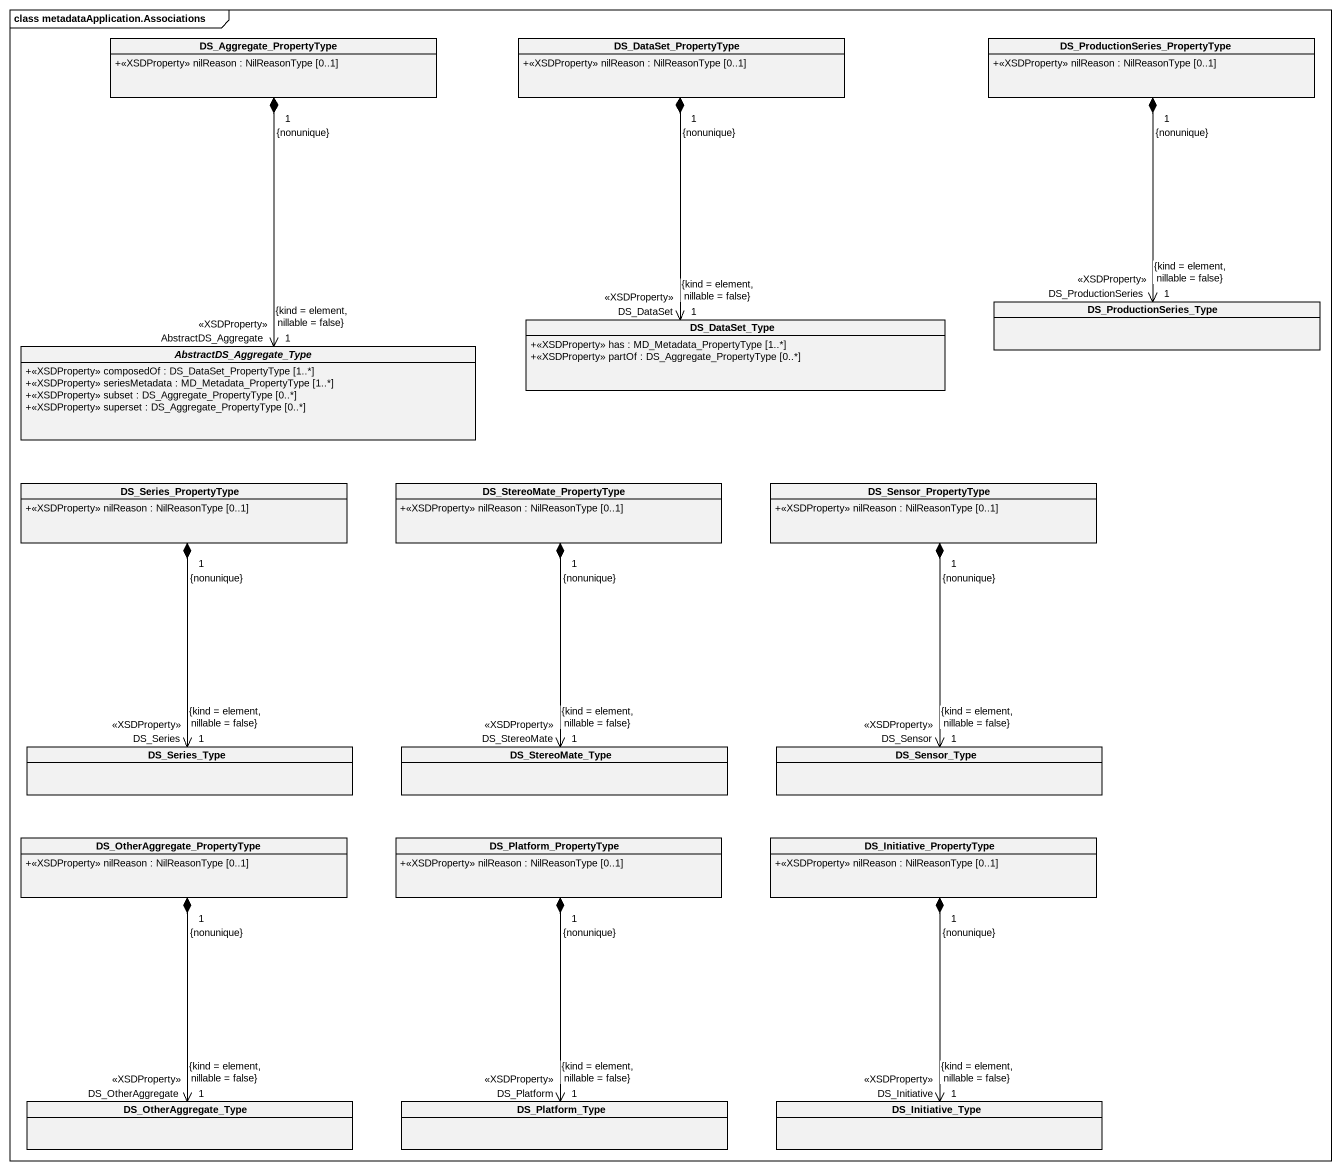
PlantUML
@startuml
mainframe class metadataApplication.Associations
hide circle
hide empty members
skinparam classAttributeIconSize 0
class DS_Aggregate_PropertyType {
  +<<XSDProperty>> nilReason : NilReasonType [0..1]
}
class DS_DataSet_PropertyType {
  +<<XSDProperty>> nilReason : NilReasonType [0..1]
}
class "DS_ProductionSeries_PropertyType" as DS_ProductionSeries {
  +<<XSDProperty>> nilReason : NilReasonType [0..1]
}
class DS_ProductionSeries_Type
abstract class AbstractDS_Aggregate_Type {
  +<<XSDProperty>> composedOf : DS_DataSet_PropertyType [1..*]
  +<<XSDProperty>> seriesMetadata : MD_Metadata_PropertyType [1..*]
  +<<XSDProperty>> subset : DS_Aggregate_PropertyType [0..*]
  +<<XSDProperty>> superset : DS_Aggregate_PropertyType [0..*]
}
class DS_DataSet_Type {
  +<<XSDProperty>> has : MD_Metadata_PropertyType [1..*]
  +<<XSDProperty>> partOf : DS_Aggregate_PropertyType [0..*]
}
class DS_Series_PropertyType {
  +<<XSDProperty>> nilReason : NilReasonType [0..1]
}
class DS_StereoMate_PropertyType {
  +<<XSDProperty>> nilReason : NilReasonType [0..1]
}
class DS_Sensor_PropertyType {
  +<<XSDProperty>> nilReason : NilReasonType [0..1]
}
class DS_Series_Type
class DS_StereoMate_Type
class DS_Sensor_Type
class "DS_OtherAggregate_PropertyType" as DS_OtherAggregate {
  +<<XSDProperty>> nilReason : NilReasonType [0..1]
}
class DS_Platform_PropertyType {
  +<<XSDProperty>> nilReason : NilReasonType [0..1]
}
class DS_Initiative_PropertyType {
  +<<XSDProperty>> nilReason : NilReasonType [0..1]
}
class DS_OtherAggregate_Type
class DS_Platform_Type
class DS_Initiative_Type
DS_Aggregate_PropertyType "1\n{nonunique}" *--> "AbstractDS_Aggregate\n<<XSDProperty>>\n1\n{kind = element, nillable = false}" AbstractDS_Aggregate_Type
DS_DataSet_PropertyType "1\n{nonunique}" *--> "DS_DataSet\n<<XSDProperty>>\n1\n{kind = element, nillable = false}" DS_DataSet_Type
DS_ProductionSeries "1\n{nonunique}" *--> "DS_ProductionSeries\n<<XSDProperty>>\n1\n{kind = element, nillable = false}" DS_ProductionSeries_Type
DS_Series_PropertyType "1\n{nonunique}" *--> "DS_Series\n<<XSDProperty>>\n1\n{kind = element, nillable = false}" DS_Series_Type
DS_StereoMate_PropertyType "1\n{nonunique}" *--> "DS_StereoMate\n<<XSDProperty>>\n1\n{kind = element, nillable = false}" DS_StereoMate_Type
DS_Sensor_PropertyType "1\n{nonunique}" *--> "DS_Sensor\n<<XSDProperty>>\n1\n{kind = element, nillable = false}" DS_Sensor_Type
DS_OtherAggregate "1\n{nonunique}" *--> "DS_OtherAggregate\n<<XSDProperty>>\n1\n{kind = element, nillable = false}" DS_OtherAggregate_Type
DS_Platform_PropertyType "1\n{nonunique}" *--> "DS_Platform\n<<XSDProperty>>\n1\n{kind = element, nillable = false}" DS_Platform_Type
DS_Initiative_PropertyType "1\n{nonunique}" *--> "DS_Initiative\n<<XSDProperty>>\n1\n{kind = element, nillable = false}" DS_Initiative_Type
@enduml
